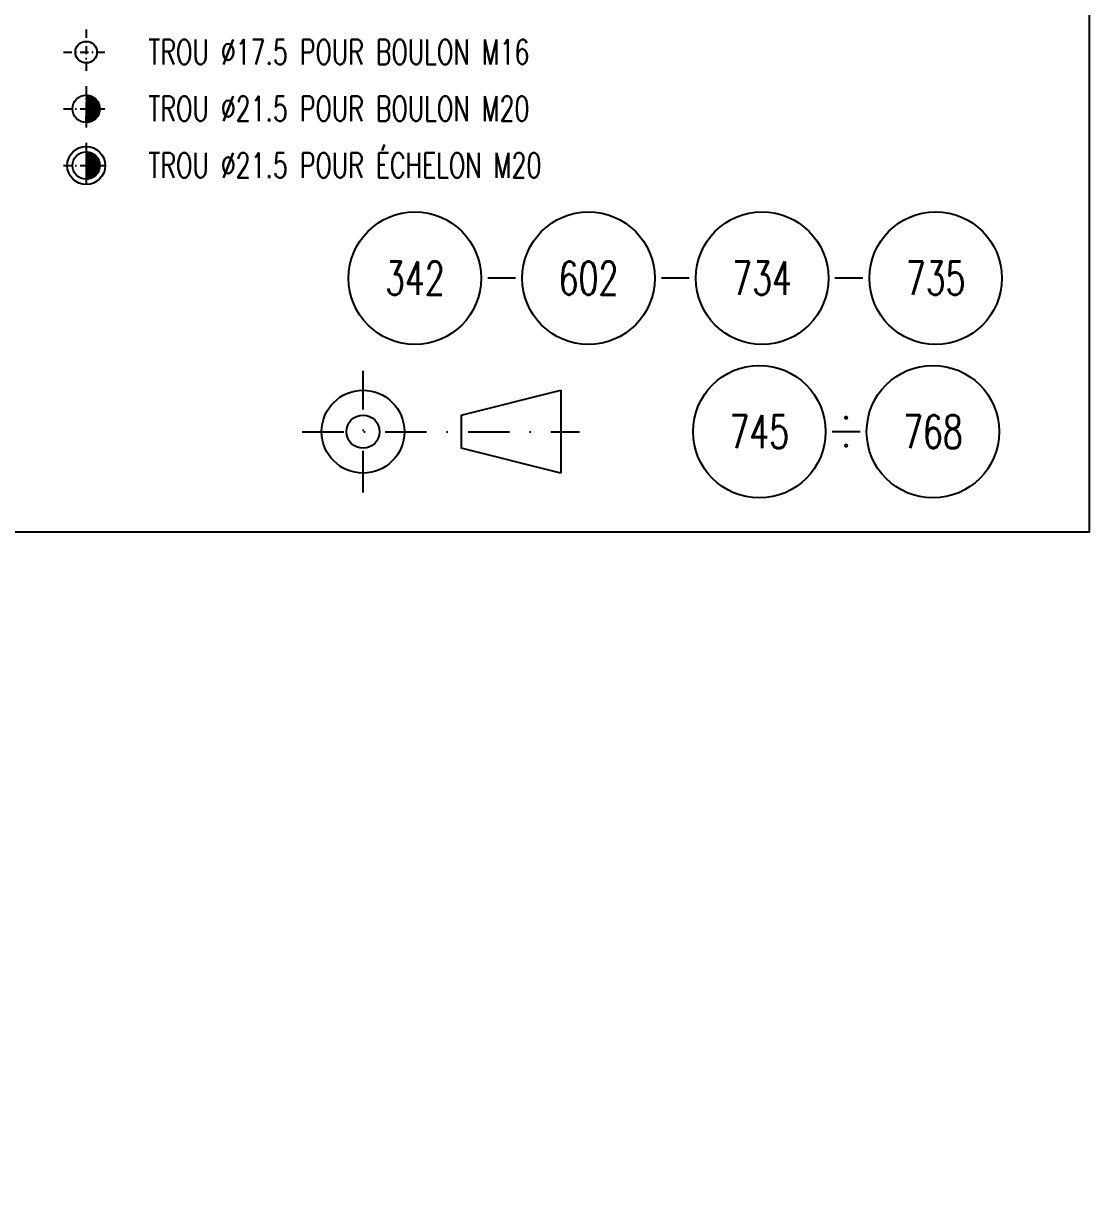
# Model space of a CAD drawing. Extents: x 707090 to 723393, y -5011 to 6523.
# Drawn here: x 720819 to 723393, y -5011 to -2184 of the extents above; entities that cross this region are included whole.
import ezdxf
from ezdxf.enums import TextEntityAlignment as Align

# ---------------------------------------------------------------- set-up
doc = ezdxf.new("R2010")
doc.units = 0
doc.header["$LTSCALE"] = 200
doc.header["$MEASUREMENT"] = 0
doc.linetypes.add('DASHDOT', pattern=[1, 0.5, -0.25, 0, -0.25])
doc.layers.get('0').update_dxf_attribs({"linetype": 'CONTINUOUS'})
for name, color, linetype in [('BOLLINI_1', 7, 'CONTINUOUS'), ('LM', 7, 'CONTINUOUS'), ('LS', 7, 'CONTINUOUS'), ('MZ', 6, 'DASHDOT')]:
    doc.layers.add(name, color=color, linetype=linetype)
doc.styles.add('RQL', font='ROMANS8.SHX', dxfattribs={"width": 0.7})
doc.styles.add('RS', font='ROMANS8.shx', dxfattribs={"width": 0.7})

# ---------------------------------------------------------------- blocks, each defined once
blk = doc.blocks.new('xxx')
blk.add_circle((0, 0), 8)
at = {"color": 3, "style": 'RQL', "width": 0.7}
blk.add_attdef('POS', text='', height=4, dxfattribs=at).set_placement((0, 0), align=Align.MIDDLE)
at = {"color": 3, "style": 'RQL', "width": 0.7, "flags": 1}
blk.add_attdef('POS1', (-0.39, -5.42), '', height=2, dxfattribs=at)
at = {"style": 'RQL', "width": 0.7, "flags": 1}
blk.add_attdef('TIPO', (-0.39, -8.66), '', height=2, dxfattribs=at)
blk = doc.blocks.new('20')
at = {"color": 0}
for p, q in [((0, 0.982), (0.018, 1)), ((0, 0.937), (0.061, 0.998)), ((0, 0.892), (0.102, 0.995)), ((1, -0.007), (0, 0.993)), ((0, 0.848), (0.142, 0.99)), ((0, 0.803), (0.181, 0.984)), ((0, 0.758), (0.218, 0.976)), ((0, 0.713), (0.254, 0.967)), ((0, 0.668), (0.289, 0.957)), ((0.999, -0.051), (0, 0.948)), ((0, 0.623), (0.323, 0.946)), ((0, 0.578), (0.356, 0.934)), ((0, 0.533), (0.388, 0.922)), ((0, 0.488), (0.419, 0.908)), ((0.996, -0.093), (0, 0.903)), ((0, 0.443), (0.45, 0.893)), ((0, 0.398), (0.479, 0.878)), ((0, 0.354), (0.508, 0.861)), ((0.991, -0.133), (0, 0.858)), ((0.999, 0.039), (0.039, 0.999)), ((0.996, 0.087), (0.087, 0.996)), ((0.991, 0.137), (0.137, 0.991)), ((0.982, 0.191), (0.191, 0.982)), ((0.969, 0.249), (0.249, 0.969)), ((0.95, 0.312), (0.312, 0.95)), ((0.923, 0.384), (0.384, 0.923)), ((0.883, 0.469), (0.469, 0.883)), ((0, 0.309), (0.536, 0.844)), ((0, 0.264), (0.563, 0.827)), ((0.985, -0.172), (0, 0.813)), ((0, 0.219), (0.589, 0.808)), ((0, 0.174), (0.615, 0.789)), ((0, 0.129), (0.64, 0.769)), ((0.978, -0.209), (0, 0.768)), ((0, 0.084), (0.664, 0.748)), ((0, 0.039), (0.687, 0.726)), ((0.969, -0.246), (0, 0.724)), ((0, -0.006), (0.71, 0.704)), ((0, -0.051), (0.732, 0.681)), ((0.96, -0.281), (0, 0.679)), ((0, -0.095), (0.753, 0.658)), ((0.949, -0.315), (0, 0.634)), ((0, -0.14), (0.774, 0.633)), ((0, -0.185), (0.794, 0.608)), ((0.937, -0.348), (0, 0.589)), ((0, -0.23), (0.813, 0.583)), ((0, -0.275), (0.831, 0.556)), ((0.925, -0.381), (0, 0.544)), ((0, -0.32), (0.849, 0.529)), ((0, -0.365), (0.866, 0.501)), ((0.911, -0.412), (0, 0.499)), ((0, -0.41), (0.882, 0.472)), ((0.897, -0.443), (0, 0.454)), ((0, -0.455), (0.897, 0.442)), ((0, -0.5), (0.911, 0.412)), ((0.881, -0.472), (0, 0.409)), ((0, -0.544), (0.925, 0.38)), ((0.865, -0.501), (0, 0.364)), ((0, -0.589), (0.937, 0.348)), ((0.849, -0.529), (0, 0.319)), ((0, -0.634), (0.949, 0.315)), ((0, -0.679), (0.96, 0.281)), ((0.831, -0.556), (0, 0.275)), ((0, -0.724), (0.969, 0.245)), ((0.813, -0.583), (0, 0.23)), ((0, -0.769), (0.978, 0.209)), ((0.793, -0.609), (0, 0.185)), ((0, -0.814), (0.985, 0.171)), ((0.774, -0.634), (0, 0.14)), ((0, -0.859), (0.991, 0.132)), ((0.753, -0.658), (0, 0.095)), ((0, -0.904), (0.996, 0.092)), ((0.732, -0.682), (0, 0.05)), ((0, -0.949), (0.999, 0.05)), ((0, -0.993), (1, 0.007)), ((0.71, -0.705), (0, 0.005)), ((0.808, 0.589), (0.589, 0.808)), ((0.687, -0.727), (0, -0.04)), ((0.664, -0.748), (0, -0.085)), ((0.639, -0.769), (0, -0.13)), ((0.614, -0.789), (0, -0.174)), ((0.589, -0.808), (0, -0.219)), ((0.563, -0.827), (0, -0.264)), ((0.535, -0.845), (0, -0.309)), ((0.508, -0.862), (0, -0.354)), ((0.479, -0.878), (0, -0.399)), ((0.449, -0.893), (0, -0.444)), ((0.419, -0.908), (0, -0.489)), ((0.388, -0.922), (0, -0.534)), ((0.356, -0.935), (0, -0.579)), ((0.323, -0.946), (0, -0.623)), ((0.289, -0.957), (0, -0.668)), ((0.254, -0.967), (0, -0.713)), ((0.218, -0.976), (0, -0.758)), ((0.181, -0.984), (0, -0.803)), ((0.142, -0.99), (0, -0.848)), ((0.039, -0.999), (0.999, -0.039)), ((0.087, -0.996), (0.996, -0.087)), ((0.138, -0.99), (0.99, -0.138)), ((0.192, -0.981), (0.981, -0.192)), ((0.25, -0.968), (0.968, -0.25)), ((0.313, -0.95), (0.95, -0.313)), ((0.385, -0.923), (0.923, -0.385)), ((0.47, -0.883), (0.883, -0.47)), ((0.591, -0.807), (0.807, -0.591)), ((0.102, -0.995), (0, -0.893))]:
    blk.add_line(p, q, dxfattribs=at)
blk.add_line((0, 1), (0, -1))
blk.add_circle((0, 0), 1)
blk = doc.blocks.new('16')
blk.add_circle((0, 0), 1)

msp = doc.modelspace()

# ---------------------------------------------------------------- linework, layer by layer
at = {"color": 0}
for p, q in [((721876.215, -3129.015), (722116.652, -3069.015)), ((722116.652, -3069.015), (722116.652, -3269.015)), ((721876.215, -3129.015), (721876.215, -3209.015)), ((722116.652, -3269.015), (721876.215, -3209.015))]:
    msp.add_line(p, q, dxfattribs=at)
for radius in [100, 40]:
    msp.add_circle((721638.944, -3169.015), radius, dxfattribs=at)
at = {"layer": 'LS', "color": 0}
for p, q in [((722007.402, -2798.473), (721940.067, -2798.473)), ((722426.528, -2798.473), (722359.193, -2798.473)), ((722845.654, -2798.473), (722778.319, -2798.473)), ((722838.996, -3169.015), (722771.661, -3169.015))]:
    msp.add_line(p, q, dxfattribs=at)
at = {"layer": 'LS', "color": 8}
msp.add_lwpolyline([(707173.123, 6469.465), (707173.123, -5010.535), (719893.123, -5010.535), (719893.123, -3410.535), (723393.123, -3410.535), (723393.123, 6469.465), (707173.123, 6469.465)], close=True, dxfattribs=at)
at = {"layer": 'LS', "color": 0, "const_width": 4.5}
for points in [[(722802.579, -3135.348, 1), (722808.079, -3135.348, 1)], [(722802.579, -3202.683, 1), (722808.079, -3202.683, 1)]]:
    msp.add_lwpolyline(points, format="xyb", close=True, dxfattribs=at)
at = {"layer": 'LS', "color": 0}
msp.add_circle((720970.55, -2526.547), 45.935, dxfattribs=at)
at = {"layer": 'MZ', "ltscale": 0.2}
for p, q in [((720970.55, -2198.035), (720970.55, -2307.753)), ((720970.55, -2198.035), (720970.55, -2307.753)), ((720915.691, -2252.894), (721025.409, -2252.894)), ((720915.691, -2252.894), (721025.409, -2252.894)), ((720970.55, -2334.862), (720970.55, -2444.58)), ((720915.691, -2389.721), (721025.409, -2389.721)), ((720915.691, -2389.721), (721025.409, -2389.721)), ((720970.55, -2471.688), (720970.55, -2581.406)), ((720915.691, -2526.547), (721025.409, -2526.547))]:
    msp.add_line(p, q, dxfattribs=at)
at = {"layer": 'MZ'}
for p, q in [((721638.944, -3315.622), (721638.944, -3022.408)), ((721492.336, -3169.015), (722161.847, -3169.015))]:
    msp.add_line(p, q, dxfattribs=at)

# ---------------------------------------------------------------- block references
at = {"layer": 'BOLLINI_1'}
for p, xscale, yscale, zscale, values in [((721764.172, -2798.473), 19.9979999999973, 19.9979999999973, 19.9979999999973, {'POS': '342'}), ((722183.298, -2798.473), 19.9979999999973, 19.9979999999973, 19.9979999999973, {'POS': '602'}), ((722602.423, -2798.473), 19.9979999999973, 19.9979999999973, 19.9979999999973, {'POS': '734'}), ((723021.549, -2798.473), 19.9979999999973, 19.9979999999973, 19.9979999999973, {'POS': '735'}), ((722595.766, -3169.015), 19.99800000000229, 19.99800000000229, 19.99800000000229, {'POS': '745'}), ((723014.892, -3169.015), 19.99800000000229, 19.99800000000229, 19.99800000000229, {'POS': '768'})]:
    msp.add_blockref('xxx', p, dxfattribs=dict(at, xscale=xscale, yscale=yscale, zscale=zscale)).add_auto_attribs(values)
at = {"layer": 'LM'}
for name, p, xscale, yscale, zscale, rotation in [('16', (720970.55, -2252.894), 26.00000000013639, 26.00000000013639, 26.00000000013639, 280.755082505952), ('20', (720970.55, -2389.721), 33, 33, 33, 358.474256613)]:
    msp.add_blockref(name, p, dxfattribs=dict(at, xscale=xscale, yscale=yscale, zscale=zscale, rotation=rotation))
at = {"layer": 'LM', "xscale": 32.90000000037248, "yscale": 32.90000000037248, "zscale": 32.90000000037248}
msp.add_blockref('20', (720970.55, -2526.547), dxfattribs=at)

# ---------------------------------------------------------------- texts
at = {"layer": 'LM', "linetype": 'ByBlock', "style": 'RS', "width": 0.7}
for s, p in [('TROU %%C17.5 POUR BOULON M16', (721120.868, -2282.41)), ('TROU %%C21.5 POUR BOULON M20', (721120.868, -2419.237)), ('TROU %%C21.5 POUR ÉCHELON M20', (721120.842, -2556.064))]:
    msp.add_text(s, height=60, dxfattribs=at).set_placement(p)

doc.saveas('drawing.dxf')
